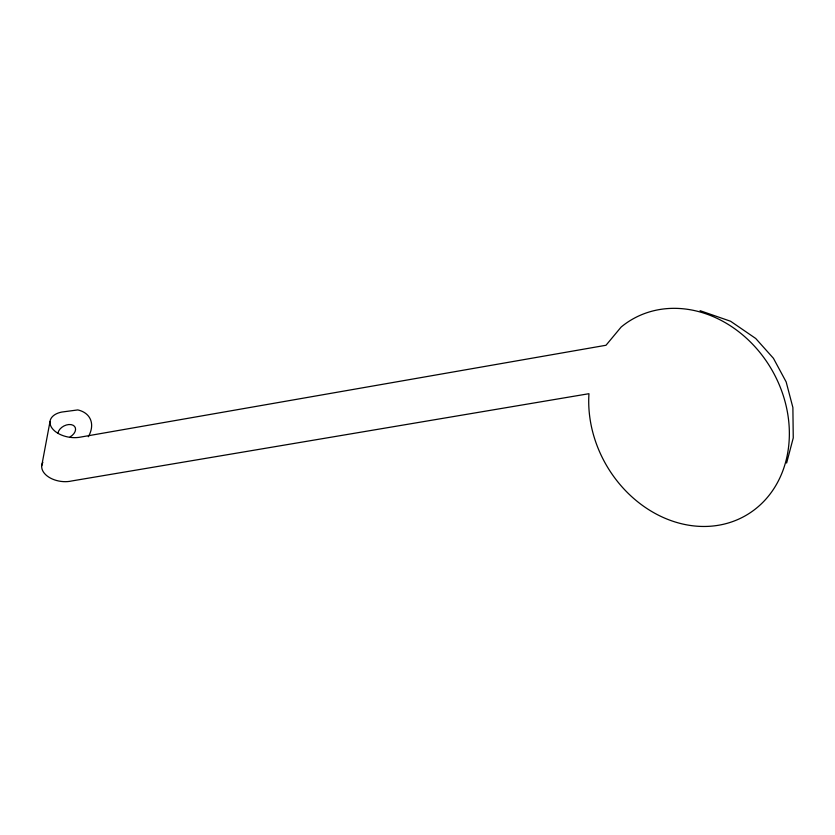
<?xml version="1.0" encoding="UTF-8"?>
<svg xmlns="http://www.w3.org/2000/svg" width="835" height="835" viewBox="0 0 835 835"><rect width="100%" height="100%" fill="white"/><g stroke="black" fill="none" stroke-linecap="round" stroke-linejoin="round"><path stroke-width="1.25" d="M41.75 465.648L50.017 421.498M786.622 463.06L793.25 437.926L792.885 407.532L786.163 381.929L773.429 358.298L755.717 338.478L730.594 321.256L700.074 310.672M88.312 436.747A32.189 21.386 -27.7 0 0 77.812 409.922L61.8 412.052A21.334 12.775 9.3 0 0 52.229 428.418A21.334 12.775 9.3 0 0 80.849 437.039L606.001 345.262L621.156 327.028A113.33 95.482 59.7 0 1 778.397 382.785A113.33 95.482 59.7 0 1 709.072 526.321A113.33 95.482 59.7 0 1 588.957 393.702L71.82 480.95A20.844 13.016 8.3 0 1 48.785 477.119A20.844 13.016 8.3 0 1 42.856 462.392M58.001 433.021A9.415 6.262 -27.9 0 1 66.351 425.005A9.415 6.262 -27.9 0 1 75.369 427.864A9.415 6.262 -27.9 0 1 70.13 436.862"/></g></svg>
